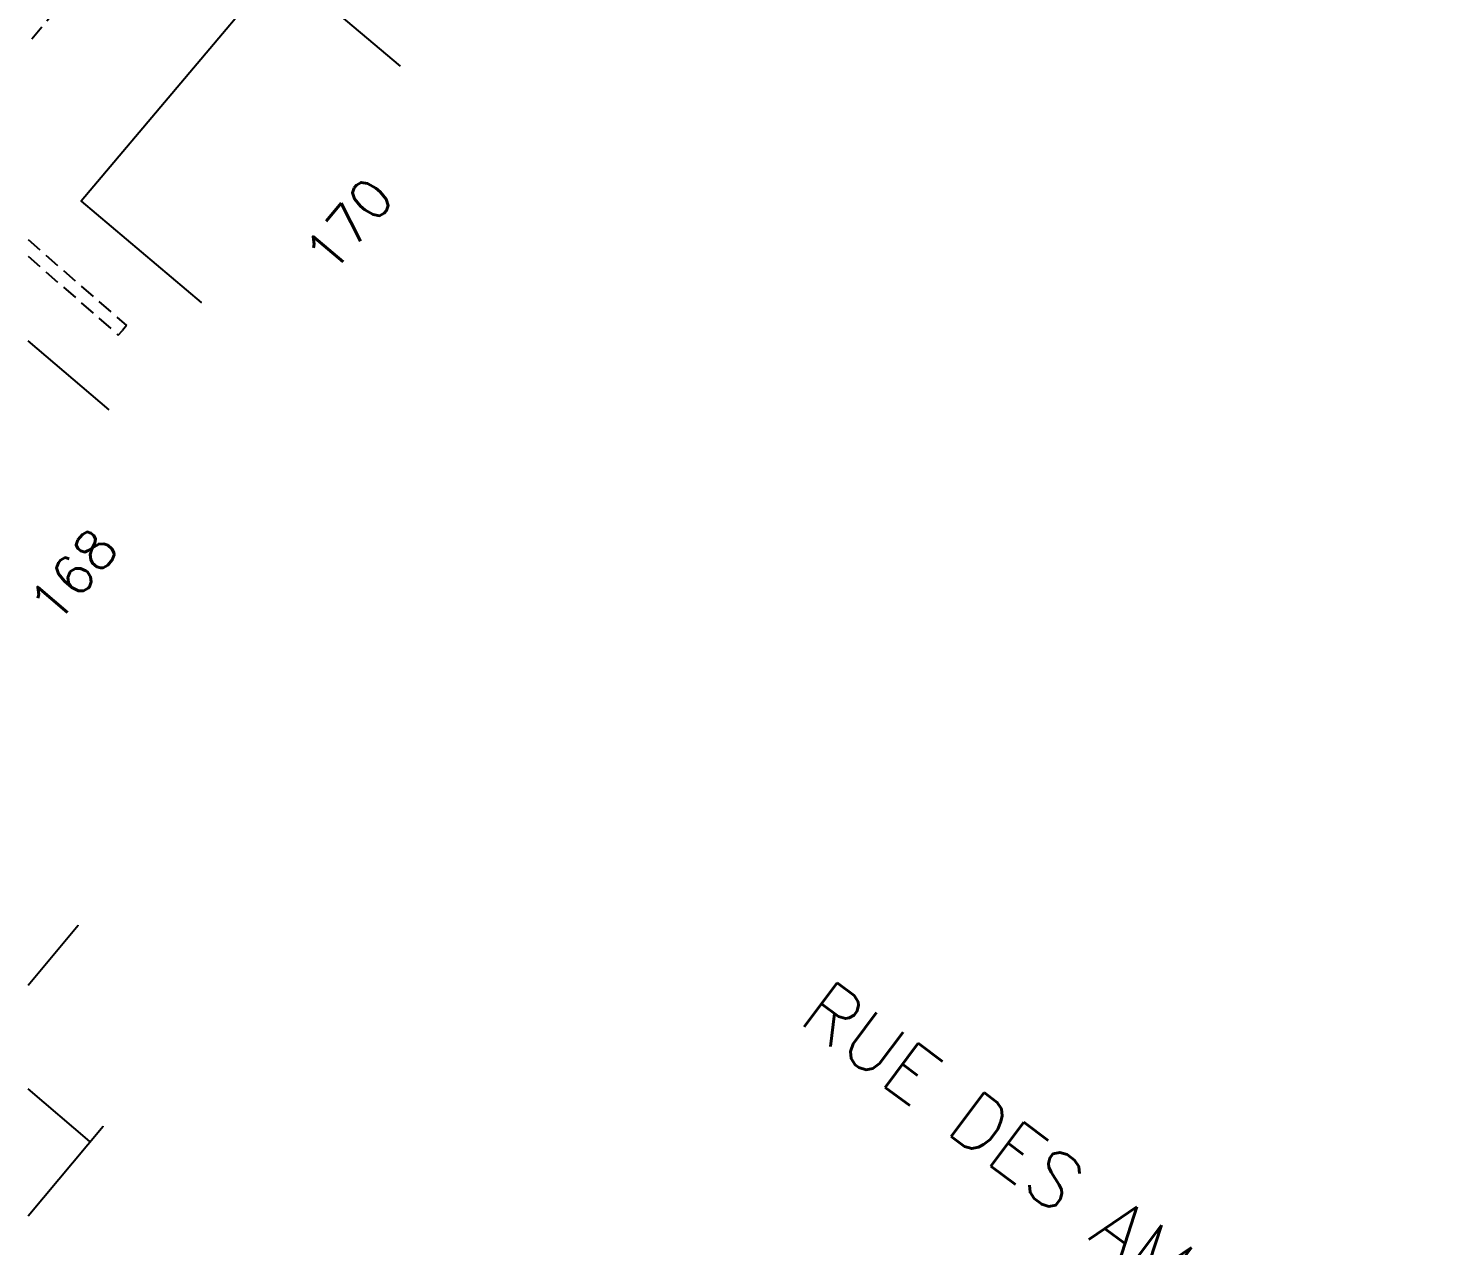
# Model space of a CAD drawing. Header units: millimetres. Extents: x 135999 to 137000, y 128000 to 129000.
# Drawn here: x 136000 to 136044.74, y 128536.17 to 128574.98 of the extents above; entities that cross this region are included whole.
import ezdxf
from ezdxf.enums import TextEntityAlignment as Align

# ---------------------------------------------------------------- set-up
doc = ezdxf.new("R2010")
doc.units = ezdxf.units.MM
doc.linetypes.add('DASHED', pattern=[0.75, 0.5, -0.25])
for name, color, linetype in [('W0100', 7, 'CONTINUOUS'), ('W0112', 1, 'DASHED'), ('W0989', 7, 'CONTINUOUS'), ('W0991', 7, 'CONTINUOUS')]:
    doc.layers.add(name, color=color, linetype=linetype)
doc.styles.get("Standard").update_dxf_attribs({"font": 'romans.shx', "width": 0.85})

msp = doc.modelspace()

# ---------------------------------------------------------------- linework, layer by layer
at = {"layer": 'W0100'}
for points in [[(136011.865, 128573.762), (136008.044, 128576.988), (136001.692, 128569.463), (136005.513, 128566.238), (136005.513, 128566.238), (136005.513, 128566.238), (136005.513, 128566.238), (136005.513, 128566.238), (136005.513, 128566.238), (136005.513, 128566.238), (136005.513, 128566.238), (136005.513, 128566.238), (136005.513, 128566.238), (136005.513, 128566.238), (136005.513, 128566.238), (136005.513, 128566.238), (136005.513, 128566.238), (136005.513, 128566.238), (136005.513, 128566.238), (136005.513, 128566.238), (136005.513, 128566.238), (136005.513, 128566.238), (136005.513, 128566.238), (136005.513, 128566.238), (136005.513, 128566.238), (136005.513, 128566.238), (136005.513, 128566.238), (136005.513, 128566.238), (136005.513, 128566.238), (136005.513, 128566.238), (136005.513, 128566.238), (136005.513, 128566.238), (136005.513, 128566.238), (136005.513, 128566.238), (136005.513, 128566.238), (136005.513, 128566.238), (136005.513, 128566.238), (136005.513, 128566.238), (136005.513, 128566.238), (136005.513, 128566.238), (136005.513, 128566.238), (136005.513, 128566.238), (136005.513, 128566.238), (136005.513, 128566.238), (136005.513, 128566.238), (136005.513, 128566.238), (136005.513, 128566.238), (136005.513, 128566.238), (136005.513, 128566.238), (136005.513, 128566.238), (136005.513, 128566.238), (136005.513, 128566.238), (136005.513, 128566.238), (136005.513, 128566.238), (136005.513, 128566.238), (136005.513, 128566.238), (136005.513, 128566.238), (136005.513, 128566.238), (136005.513, 128566.238), (136005.513, 128566.238), (136005.513, 128566.238), (136005.513, 128566.238), (136005.513, 128566.238), (136005.513, 128566.238), (136005.513, 128566.238), (136005.513, 128566.238), (136005.513, 128566.238), (136005.513, 128566.238), (136005.513, 128566.238), (136005.513, 128566.238), (136005.513, 128566.238), (136005.513, 128566.238), (136005.513, 128566.238), (136005.513, 128566.238), (136005.513, 128566.238), (136005.513, 128566.238), (136005.513, 128566.238), (136005.513, 128566.238), (136005.513, 128566.238), (136005.513, 128566.238), (136005.513, 128566.238), (136005.513, 128566.238), (136005.513, 128566.238), (136005.513, 128566.238), (136005.513, 128566.238), (136005.513, 128566.238), (136005.513, 128566.238), (136005.513, 128566.238), (136005.513, 128566.238), (136005.513, 128566.238), (136005.513, 128566.238), (136005.513, 128566.238), (136005.513, 128566.238), (136005.513, 128566.238), (136005.513, 128566.238), (136005.513, 128566.238), (136005.513, 128566.238), (136005.513, 128566.238), (136005.513, 128566.238), (136005.513, 128566.238), (136005.513, 128566.238), (136005.513, 128566.238), (136005.513, 128566.238), (136005.513, 128566.238), (136005.513, 128566.238), (136005.513, 128566.238), (136005.513, 128566.238), (136005.513, 128566.238), (136005.513, 128566.238), (136005.513, 128566.238), (136005.513, 128566.238), (136005.513, 128566.238), (136005.513, 128566.238), (136005.513, 128566.238), (136005.513, 128566.238), (136005.513, 128566.238), (136005.513, 128566.238), (136005.513, 128566.238), (136005.513, 128566.238), (136005.513, 128566.238)], [(136002.589, 128562.814), (136000, 128565.017)], [(136000, 128544.488), (136001.597, 128546.39), (136001.597, 128546.39), (136001.597, 128546.39), (136001.597, 128546.39), (136001.597, 128546.39), (136001.597, 128546.39), (136001.597, 128546.39), (136001.597, 128546.39), (136001.597, 128546.39), (136001.597, 128546.39), (136001.597, 128546.39), (136001.597, 128546.39), (136001.597, 128546.39), (136001.597, 128546.39), (136001.597, 128546.39), (136001.597, 128546.39), (136001.597, 128546.39), (136001.597, 128546.39), (136001.597, 128546.39), (136001.597, 128546.39), (136001.597, 128546.39), (136001.597, 128546.39), (136001.597, 128546.39), (136001.597, 128546.39), (136001.597, 128546.39), (136001.597, 128546.39), (136001.597, 128546.39), (136001.597, 128546.39), (136001.597, 128546.39), (136001.597, 128546.39), (136001.597, 128546.39), (136001.597, 128546.39), (136001.597, 128546.39), (136001.597, 128546.39), (136001.597, 128546.39), (136001.597, 128546.39), (136001.597, 128546.39), (136001.597, 128546.39), (136001.597, 128546.39), (136001.597, 128546.39), (136001.597, 128546.39), (136001.597, 128546.39), (136001.597, 128546.39), (136001.597, 128546.39), (136001.597, 128546.39), (136001.597, 128546.39), (136001.597, 128546.39), (136001.597, 128546.39), (136001.597, 128546.39), (136001.597, 128546.39), (136001.597, 128546.39), (136001.597, 128546.39), (136001.597, 128546.39), (136001.597, 128546.39), (136001.597, 128546.39), (136001.597, 128546.39), (136001.597, 128546.39), (136001.597, 128546.39), (136001.597, 128546.39), (136001.597, 128546.39), (136001.597, 128546.39), (136001.597, 128546.39), (136001.597, 128546.39), (136001.597, 128546.39), (136001.597, 128546.39), (136001.597, 128546.39), (136001.597, 128546.39), (136001.597, 128546.39), (136001.597, 128546.39), (136001.597, 128546.39), (136001.597, 128546.39), (136001.597, 128546.39), (136001.597, 128546.39), (136001.597, 128546.39), (136001.597, 128546.39), (136001.597, 128546.39), (136001.597, 128546.39), (136001.597, 128546.39), (136001.597, 128546.39), (136001.597, 128546.39), (136001.597, 128546.39), (136001.597, 128546.39), (136001.597, 128546.39), (136001.597, 128546.39), (136001.597, 128546.39), (136001.597, 128546.39), (136001.597, 128546.39), (136001.597, 128546.39), (136001.597, 128546.39), (136001.597, 128546.39), (136001.597, 128546.39), (136001.597, 128546.39), (136001.597, 128546.39), (136001.597, 128546.39), (136001.597, 128546.39), (136001.597, 128546.39), (136001.597, 128546.39), (136001.597, 128546.39), (136001.597, 128546.39), (136001.597, 128546.39), (136001.597, 128546.39), (136001.597, 128546.39), (136001.597, 128546.39), (136001.597, 128546.39), (136001.597, 128546.39), (136001.597, 128546.39), (136001.597, 128546.39), (136001.597, 128546.39), (136001.597, 128546.39), (136001.597, 128546.39), (136001.597, 128546.39), (136001.597, 128546.39), (136001.597, 128546.39), (136001.597, 128546.39)], [(136001.966, 128539.503), (136000, 128541.176)], [(136000, 128537.138), (136002.395, 128539.994), (136002.395, 128539.994), (136002.395, 128539.994), (136002.395, 128539.994), (136002.395, 128539.994), (136002.395, 128539.994), (136002.395, 128539.994), (136002.395, 128539.994), (136002.395, 128539.994), (136002.395, 128539.994), (136002.395, 128539.994), (136002.395, 128539.994), (136002.395, 128539.994), (136002.395, 128539.994), (136002.395, 128539.994), (136002.395, 128539.994), (136002.395, 128539.994), (136002.395, 128539.994), (136002.395, 128539.994), (136002.395, 128539.994), (136002.395, 128539.994), (136002.395, 128539.994), (136002.395, 128539.994), (136002.395, 128539.994), (136002.395, 128539.994), (136002.395, 128539.994), (136002.395, 128539.994), (136002.395, 128539.994), (136002.395, 128539.994), (136002.395, 128539.994), (136002.395, 128539.994), (136002.395, 128539.994), (136002.395, 128539.994), (136002.395, 128539.994), (136002.395, 128539.994), (136002.395, 128539.994), (136002.395, 128539.994), (136002.395, 128539.994), (136002.395, 128539.994), (136002.395, 128539.994), (136002.395, 128539.994), (136002.395, 128539.994), (136002.395, 128539.994), (136002.395, 128539.994), (136002.395, 128539.994), (136002.395, 128539.994), (136002.395, 128539.994), (136002.395, 128539.994), (136002.395, 128539.994), (136002.395, 128539.994), (136002.395, 128539.994), (136002.395, 128539.994), (136002.395, 128539.994), (136002.395, 128539.994), (136002.395, 128539.994), (136002.395, 128539.994), (136002.395, 128539.994), (136002.395, 128539.994), (136002.395, 128539.994), (136002.395, 128539.994), (136002.395, 128539.994), (136002.395, 128539.994), (136002.395, 128539.994), (136002.395, 128539.994), (136002.395, 128539.994), (136002.395, 128539.994), (136002.395, 128539.994), (136002.395, 128539.994), (136002.395, 128539.994), (136002.395, 128539.994), (136002.395, 128539.994), (136002.395, 128539.994), (136002.395, 128539.994), (136002.395, 128539.994), (136002.395, 128539.994), (136002.395, 128539.994), (136002.395, 128539.994), (136002.395, 128539.994), (136002.395, 128539.994), (136002.395, 128539.994), (136002.395, 128539.994), (136002.395, 128539.994), (136002.395, 128539.994), (136002.395, 128539.994), (136002.395, 128539.994), (136002.395, 128539.994), (136002.395, 128539.994), (136002.395, 128539.994), (136002.395, 128539.994), (136002.395, 128539.994), (136002.395, 128539.994), (136002.395, 128539.994), (136002.395, 128539.994), (136002.395, 128539.994), (136002.395, 128539.994), (136002.395, 128539.994), (136002.395, 128539.994), (136002.395, 128539.994), (136002.395, 128539.994), (136002.395, 128539.994), (136002.395, 128539.994), (136002.395, 128539.994), (136002.395, 128539.994), (136002.395, 128539.994), (136002.395, 128539.994), (136002.395, 128539.994), (136002.395, 128539.994), (136002.395, 128539.994), (136002.395, 128539.994), (136002.395, 128539.994), (136002.395, 128539.994), (136002.395, 128539.994), (136002.395, 128539.994), (136002.395, 128539.994), (136002.395, 128539.994), (136002.395, 128539.994)]]:
    msp.add_lwpolyline(points, dxfattribs=at)
at = {"layer": 'W0112'}
for points in [[(136004.006, 128579.845), (136004.312, 128579.587), (136000, 128574.488)], [(136000, 128568.238), (136003.138, 128565.496), (136003.007, 128565.345), (136003.007, 128565.345), (136003.007, 128565.345), (136003.007, 128565.345), (136003.007, 128565.345), (136003.007, 128565.345), (136003.007, 128565.345), (136003.007, 128565.345), (136003.007, 128565.345), (136003.007, 128565.345), (136003.007, 128565.345), (136003.007, 128565.345), (136003.007, 128565.345), (136003.007, 128565.345), (136003.007, 128565.345), (136003.007, 128565.345), (136003.007, 128565.345), (136003.007, 128565.345), (136003.007, 128565.345), (136003.007, 128565.345), (136003.007, 128565.345), (136003.007, 128565.345), (136003.007, 128565.345), (136003.007, 128565.345), (136003.007, 128565.345), (136003.007, 128565.345), (136003.007, 128565.345), (136003.007, 128565.345), (136003.007, 128565.345), (136003.007, 128565.345), (136003.007, 128565.345), (136003.007, 128565.345), (136003.007, 128565.345), (136003.007, 128565.345), (136003.007, 128565.345), (136003.007, 128565.345), (136003.007, 128565.345), (136003.007, 128565.345), (136003.007, 128565.345), (136003.007, 128565.345), (136003.007, 128565.345), (136003.007, 128565.345), (136003.007, 128565.345), (136003.007, 128565.345), (136003.007, 128565.345), (136003.007, 128565.345), (136003.007, 128565.345), (136003.007, 128565.345), (136003.007, 128565.345), (136003.007, 128565.345), (136003.007, 128565.345), (136003.007, 128565.345), (136003.007, 128565.345), (136003.007, 128565.345), (136003.007, 128565.345), (136003.007, 128565.345), (136003.007, 128565.345), (136003.007, 128565.345), (136003.007, 128565.345), (136003.007, 128565.345), (136003.007, 128565.345), (136003.007, 128565.345), (136003.007, 128565.345), (136003.007, 128565.345), (136003.007, 128565.345), (136003.007, 128565.345), (136003.007, 128565.345), (136003.007, 128565.345), (136003.007, 128565.345), (136003.007, 128565.345), (136003.007, 128565.345), (136003.007, 128565.345), (136003.007, 128565.345), (136003.007, 128565.345), (136003.007, 128565.345), (136003.007, 128565.345), (136003.007, 128565.345), (136003.007, 128565.345), (136003.007, 128565.345), (136003.007, 128565.345), (136003.007, 128565.345), (136003.007, 128565.345), (136003.007, 128565.345), (136003.007, 128565.345), (136003.007, 128565.345), (136003.007, 128565.345), (136003.007, 128565.345), (136003.007, 128565.345), (136003.007, 128565.345), (136003.007, 128565.345), (136003.007, 128565.345), (136003.007, 128565.345), (136003.007, 128565.345), (136003.007, 128565.345), (136003.007, 128565.345), (136003.007, 128565.345), (136003.007, 128565.345), (136003.007, 128565.345), (136003.007, 128565.345), (136003.007, 128565.345), (136003.007, 128565.345), (136003.007, 128565.345), (136003.007, 128565.345), (136003.007, 128565.345), (136003.007, 128565.345), (136003.007, 128565.345), (136003.007, 128565.345), (136003.007, 128565.345), (136003.007, 128565.345), (136003.007, 128565.345), (136003.007, 128565.345), (136003.007, 128565.345), (136003.007, 128565.345), (136003.007, 128565.345), (136003.007, 128565.345), (136003.007, 128565.345), (136003.007, 128565.345)], [(136000, 128567.706), (136002.875, 128565.194), (136003.007, 128565.345), (136003.007, 128565.345), (136003.007, 128565.345), (136003.007, 128565.345), (136003.007, 128565.345), (136003.007, 128565.345), (136003.007, 128565.345), (136003.007, 128565.345), (136003.007, 128565.345), (136003.007, 128565.345), (136003.007, 128565.345), (136003.007, 128565.345), (136003.007, 128565.345), (136003.007, 128565.345), (136003.007, 128565.345), (136003.007, 128565.345), (136003.007, 128565.345), (136003.007, 128565.345), (136003.007, 128565.345), (136003.007, 128565.345), (136003.007, 128565.345), (136003.007, 128565.345), (136003.007, 128565.345), (136003.007, 128565.345), (136003.007, 128565.345), (136003.007, 128565.345), (136003.007, 128565.345), (136003.007, 128565.345), (136003.007, 128565.345), (136003.007, 128565.345), (136003.007, 128565.345), (136003.007, 128565.345), (136003.007, 128565.345), (136003.007, 128565.345), (136003.007, 128565.345), (136003.007, 128565.345), (136003.007, 128565.345), (136003.007, 128565.345), (136003.007, 128565.345), (136003.007, 128565.345), (136003.007, 128565.345), (136003.007, 128565.345), (136003.007, 128565.345), (136003.007, 128565.345), (136003.007, 128565.345), (136003.007, 128565.345), (136003.007, 128565.345), (136003.007, 128565.345), (136003.007, 128565.345), (136003.007, 128565.345), (136003.007, 128565.345), (136003.007, 128565.345), (136003.007, 128565.345), (136003.007, 128565.345), (136003.007, 128565.345), (136003.007, 128565.345), (136003.007, 128565.345), (136003.007, 128565.345), (136003.007, 128565.345), (136003.007, 128565.345), (136003.007, 128565.345), (136003.007, 128565.345), (136003.007, 128565.345), (136003.007, 128565.345), (136003.007, 128565.345), (136003.007, 128565.345), (136003.007, 128565.345), (136003.007, 128565.345), (136003.007, 128565.345), (136003.007, 128565.345), (136003.007, 128565.345), (136003.007, 128565.345), (136003.007, 128565.345), (136003.007, 128565.345), (136003.007, 128565.345), (136003.007, 128565.345), (136003.007, 128565.345), (136003.007, 128565.345), (136003.007, 128565.345), (136003.007, 128565.345), (136003.007, 128565.345), (136003.007, 128565.345), (136003.007, 128565.345), (136003.007, 128565.345), (136003.007, 128565.345), (136003.007, 128565.345), (136003.007, 128565.345), (136003.007, 128565.345), (136003.007, 128565.345), (136003.007, 128565.345), (136003.007, 128565.345), (136003.007, 128565.345), (136003.007, 128565.345), (136003.007, 128565.345), (136003.007, 128565.345), (136003.007, 128565.345), (136003.007, 128565.345), (136003.007, 128565.345), (136003.007, 128565.345), (136003.007, 128565.345), (136003.007, 128565.345), (136003.007, 128565.345), (136003.007, 128565.345), (136003.007, 128565.345), (136003.007, 128565.345), (136003.007, 128565.345), (136003.007, 128565.345), (136003.007, 128565.345), (136003.007, 128565.345), (136003.007, 128565.345), (136003.007, 128565.345), (136003.007, 128565.345), (136003.007, 128565.345), (136003.007, 128565.345), (136003.007, 128565.345), (136003.007, 128565.345), (136003.007, 128565.345), (136003.007, 128565.345)]]:
    msp.add_lwpolyline(points, dxfattribs=at)

# ---------------------------------------------------------------- texts
at = {"layer": 'W0989'}
msp.add_text('RUE DES AMANDIERS', height=1.75, rotation=323.2466, dxfattribs=at).set_placement((136034.783, 128536.745), align=Align.MIDDLE)
at = {"layer": 'W0991'}
for s, rotation, p in [('170', 49.8279, (136010.217, 128568.71)), ('168', 49.6051, (136001.442, 128557.537))]:
    msp.add_text(s, height=1.25, rotation=rotation, dxfattribs=at).set_placement(p, align=Align.MIDDLE)

doc.saveas('drawing.dxf')
